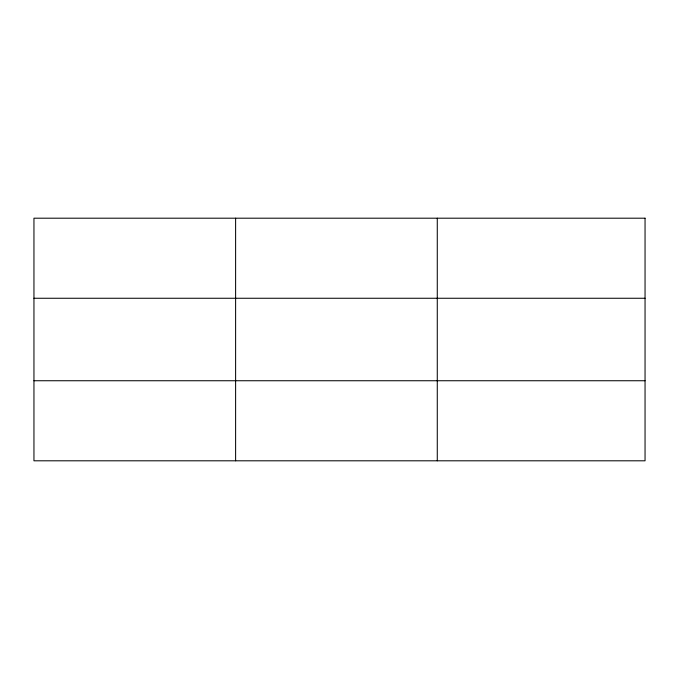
<?xml version="1.0" encoding="UTF-8"?>
<svg xmlns="http://www.w3.org/2000/svg" width="679" height="679" viewBox="0 0 679 679"><rect width="100%" height="100%" fill="white"/><g stroke="black" fill="none" stroke-linecap="round" stroke-linejoin="round"><path stroke-width="1.02" d="M235.613 460.803L235.613 218.197M33.95 298.259L645.05 298.259M33.95 380.741L645.05 380.741M437.276 218.197L437.276 460.803M645.05 218.197L645.05 460.803L33.95 460.803L33.95 218.197L645.05 218.197"/></g></svg>
